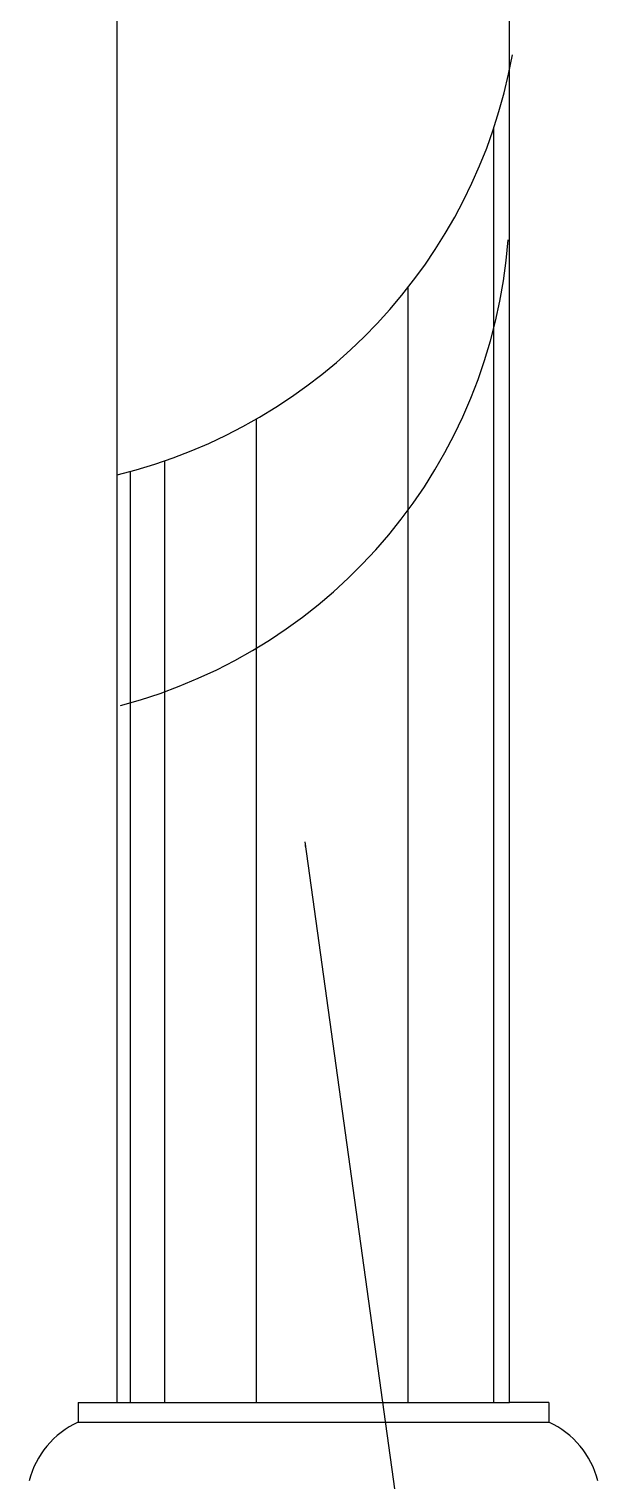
# Model space of a CAD drawing. Header units: metres. Extents: x 0 to 5410, y 0 to 6910.
# Drawn here: x 771 to 1061, y 3229 to 3970 of the extents above; entities that cross this region are included whole.
import ezdxf

# ---------------------------------------------------------------- set-up
doc = ezdxf.new("R2010")
doc.units = ezdxf.units.M
for name, color, linetype in [('3', 3, 'Continuous'), ('4', 4, 'Continuous'), ('7', 7, 'Continuous'), ('DIM', 3, 'Continuous')]:
    doc.layers.add(name, color=color, linetype=linetype)
doc.dimstyles.get("Standard").update_dxf_attribs({"dimtxt": 2.5, "dimasz": 2.5, "dimexe": 1.25, "dimexo": 0.625, "dimtad": 1, "dimcen": 2.5, "dimazin": 3, "dimtfac": 1, "dimtmove": 0, "dimatfit": 3})

msp = doc.modelspace()

# ---------------------------------------------------------------- linework, layer by layer
at = {"layer": '3'}
msp.add_line((795.52, 3259.21), (1035.52, 3259.21), dxfattribs=at)
at = {"layer": '4'}
for p, q in [((815.52, 3269.21), (815.52, 5149.62)), ((1015.52, 3269.21), (1015.52, 5149.62)), ((795.52, 3269.21), (795.52, 3259.21)), ((795.52, 3269.21), (815.52, 3269.21)), ((1035.52, 3269.21), (1015.52, 3269.21)), ((1035.52, 3269.21), (1035.52, 3259.21))]:
    msp.add_line(p, q, dxfattribs=at)
for centre, start, end in [((814.79, 3217.74), 114.92, 165.47), ((1016.26, 3217.74), 14.53, 65.08)]:
    msp.add_arc(centre, 45.73, start, end, dxfattribs=at)
at = {"layer": '7'}
msp.add_line((815.52, 3269.21), (1015.52, 3269.21), dxfattribs=at)
at = {"layer": 'DIM'}
for p, q in [((1007.4, 3269.21), (1007.4, 3918.98)), ((963.84, 3269.21), (963.84, 3837.95)), ((886.51, 3269.21), (886.51, 3770.8)), ((839.67, 3269.21), (839.67, 3749.41)), ((822.25, 3269.21), (822.25, 3744.04))]:
    msp.add_line(p, q, dxfattribs=at)
for centre, radius, start, end in [((751.56, 4004.3), 269.69, 283.72, 349.77), ((749.61, 3881.81), 265.84, 284.7, 355.76)]:
    msp.add_arc(centre, radius, start, end, dxfattribs=at)

# ---------------------------------------------------------------- leaders
msp.add_leader([(911.08, 3555.1), (1054.39, 2521.65)], dimstyle='Standard', dxfattribs=at)

doc.saveas('drawing.dxf')
